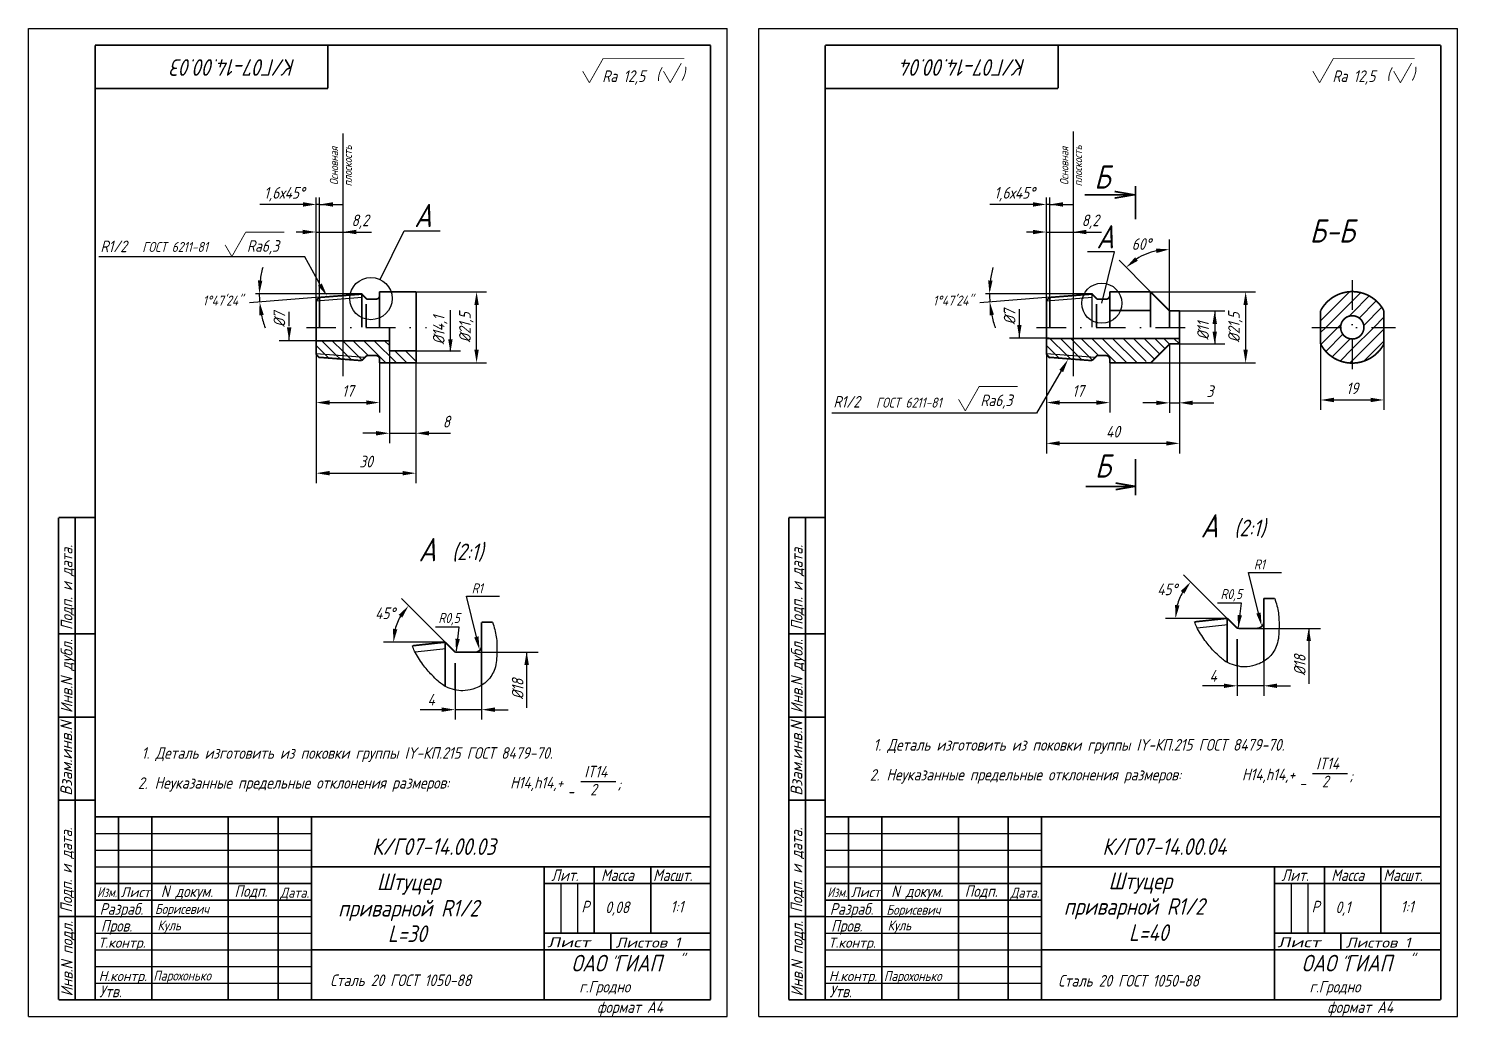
# Model space of a CAD drawing. Extents: x 780 to 2097, y 994 to 1592.
# Drawn here: x 1442.7 to 1872.2, y 994.3 to 1291.3 of the extents above; entities that cross this region are included whole.
import ezdxf
from ezdxf.enums import TextEntityAlignment as Align

# ---------------------------------------------------------------- set-up
doc = ezdxf.new("R2010")
doc.units = 0
doc.header["$LTSCALE"] = 0.7
doc.header["$MEASUREMENT"] = 0
doc.linetypes.add('DASHDOT', pattern=[25.4, 12.7, -6.35, 0, -6.35])
doc.layers.get('0').update_dxf_attribs({"linetype": 'CONTINUOUS'})
doc.layers.get('DEFPOINTS').update_dxf_attribs({"linetype": 'CONTINUOUS'})
doc.styles.add('ROMANC', font='romanc', dxfattribs={"width": 0.8, "oblique": 15, "height": 3.5})
doc.dimstyles.get("Standard").update_dxf_attribs({"dimtxt": 0.18, "dimasz": 0.18, "dimexe": 0.18, "dimexo": 0.0625, "dimgap": 0.09, "dimtad": 0, "dimtih": 1, "dimtoh": 1, "dimdec": 4, "dimzin": 0, "dimdsep": 46, "dimtxsty": 'Standard', "dimcen": 0.09, "dimadec": 0, "dimazin": 0, "dimtfac": 1, "dimtdec": 4, "dimtofl": 0, "dimtmove": 0, "dimatfit": 3, "dimfxl": 0, "dimtolj": 1, "dimtzin": 0, "dimarcsym": 0})

# ---------------------------------------------------------------- blocks, each defined once
blk = doc.blocks.new('*D16')
at = {"color": 0, "linetype": 'ByBlock', "transparency": 16777216}
for p, q in [((1660.99, 389.54), (1660.99, 369.74)), ((1679.99, 389.54), (1679.99, 369.74)), ((1664.99, 372.74), (1675.99, 372.74))]:
    blk.add_line(p, q, dxfattribs=at)
for points in [[(1664.99, 373.41), (1664.99, 372.07), (1660.99, 372.74)], [(1675.99, 373.41), (1675.99, 372.07), (1679.99, 372.74)]]:
    blk.add_solid(points, dxfattribs=at)
at = {"layer": 'DEFPOINTS', "color": 0, "linetype": 'ByBlock', "transparency": 16777216}
for p in [(1660.99, 389.54), (1679.99, 389.54), (1679.99, 372.74)]:
    blk.add_point(p, dxfattribs=at)
at = {"color": 0, "linetype": 'ByBlock', "transparency": 16777216, "style": 'ROMANC', "oblique": 15, "width": 0.8}
blk.add_text('19', height=3.5, dxfattribs=at).set_placement((1670.49, 376.24), align=Align.MIDDLE_CENTER)
blk = doc.blocks.new('*D18')
at = {"color": 0, "linetype": 'ByBlock', "transparency": 16777216}
for p, q in [((1578.57, 391.31), (1578.57, 356.7)), ((1618.57, 389.57), (1618.57, 356.7)), ((1614.57, 359.7), (1582.57, 359.7))]:
    blk.add_line(p, q, dxfattribs=at)
for points in [[(1582.57, 360.37), (1582.57, 359.03), (1578.57, 359.7)], [(1614.57, 360.37), (1614.57, 359.03), (1618.57, 359.7)]]:
    blk.add_solid(points, dxfattribs=at)
at = {"layer": 'DEFPOINTS', "color": 0, "linetype": 'ByBlock', "transparency": 16777216}
for p in [(1578.57, 391.31), (1618.57, 389.57), (1578.57, 359.7)]:
    blk.add_point(p, dxfattribs=at)
at = {"color": 0, "linetype": 'ByBlock', "transparency": 16777216, "style": 'ROMANC', "oblique": 15, "width": 0.8}
blk.add_text('40', height=3.5, dxfattribs=at).set_placement((1598.57, 363.2), align=Align.MIDDLE_CENTER)
blk = doc.blocks.new('*D19')
at = {"color": 0, "linetype": 'ByBlock', "transparency": 16777216}
for p, q in [((1615.57, 389.57), (1615.57, 368.88)), ((1618.52, 389.57), (1618.52, 368.88)), ((1611.57, 371.88), (1607.57, 371.88)), ((1615.57, 371.88), (1618.52, 371.88)), ((1622.52, 371.88), (1626.52, 371.88)), ((1626.52, 371.88), (1628.89, 371.88))]:
    blk.add_line(p, q, dxfattribs=at)
for points in [[(1611.57, 372.54), (1611.57, 371.21), (1615.57, 371.88)], [(1622.52, 372.54), (1622.52, 371.21), (1618.52, 371.88)]]:
    blk.add_solid(points, dxfattribs=at)
at = {"layer": 'DEFPOINTS', "color": 0, "linetype": 'ByBlock', "transparency": 16777216}
for p in [(1615.57, 389.57), (1618.52, 389.57), (1618.52, 371.88)]:
    blk.add_point(p, dxfattribs=at)
at = {"color": 0, "linetype": 'ByBlock', "transparency": 16777216, "style": 'ROMANC', "oblique": 15, "width": 0.8}
blk.add_text('3', height=3.5, dxfattribs=at).set_placement((1627.71, 375.38), align=Align.MIDDLE_CENTER)
blk = doc.blocks.new('*D20')
at = {"color": 0, "linetype": 'ByBlock', "transparency": 16777216}
for p, q in [((1359.08, 390.57), (1359.08, 347.73)), ((1389.02, 383.87), (1389.02, 347.73)), ((1363.08, 350.73), (1385.02, 350.73))]:
    blk.add_line(p, q, dxfattribs=at)
for points in [[(1363.08, 351.4), (1363.08, 350.07), (1359.08, 350.73)], [(1385.02, 351.4), (1385.02, 350.07), (1389.02, 350.73)]]:
    blk.add_solid(points, dxfattribs=at)
at = {"layer": 'DEFPOINTS', "color": 0, "linetype": 'ByBlock', "transparency": 16777216}
for p in [(1359.08, 390.57), (1389.02, 383.87), (1389.02, 350.73)]:
    blk.add_point(p, dxfattribs=at)
at = {"color": 0, "linetype": 'ByBlock', "transparency": 16777216, "style": 'ROMANC', "oblique": 15, "width": 0.8}
blk.add_text('30', height=3.5, dxfattribs=at).set_placement((1374.05, 354.23), align=Align.MIDDLE_CENTER)
blk = doc.blocks.new('*D21')
at = {"color": 0, "linetype": 'ByBlock', "transparency": 16777216}
for p, q in [((1381.08, 387.47), (1381.08, 359.74)), ((1389.02, 387.47), (1389.02, 359.74)), ((1377.08, 362.74), (1373.08, 362.74)), ((1381.08, 362.74), (1389.02, 362.74)), ((1393.02, 362.74), (1397.02, 362.74)), ((1397.02, 362.74), (1399.39, 362.74))]:
    blk.add_line(p, q, dxfattribs=at)
for points in [[(1377.08, 363.4), (1377.08, 362.07), (1381.08, 362.74)], [(1393.02, 363.4), (1393.02, 362.07), (1389.02, 362.74)]]:
    blk.add_solid(points, dxfattribs=at)
at = {"layer": 'DEFPOINTS', "color": 0, "linetype": 'ByBlock', "transparency": 16777216}
for p in [(1381.08, 387.47), (1389.02, 387.47), (1389.02, 362.74)]:
    blk.add_point(p, dxfattribs=at)
at = {"color": 0, "linetype": 'ByBlock', "transparency": 16777216, "style": 'ROMANC', "oblique": 15, "width": 0.8}
blk.add_text('8', height=3.5, dxfattribs=at).set_placement((1398.21, 366.24), align=Align.MIDDLE_CENTER)
blk = doc.blocks.new('*D22')
at = {"color": 0, "linetype": 'ByBlock', "transparency": 16777216}
for p, q in [((1389.08, 405.27), (1410.28, 405.27)), ((1407.28, 387.87), (1407.28, 401.27)), ((1389.08, 383.87), (1410.28, 383.87))]:
    blk.add_line(p, q, dxfattribs=at)
for points in [[(1406.61, 401.27), (1407.94, 401.27), (1407.28, 405.27)], [(1406.61, 387.87), (1407.94, 387.87), (1407.28, 383.87)]]:
    blk.add_solid(points, dxfattribs=at)
at = {"layer": 'DEFPOINTS', "color": 0, "linetype": 'ByBlock', "transparency": 16777216}
for p in [(1389.08, 405.27), (1407.28, 405.27), (1389.08, 383.87)]:
    blk.add_point(p, dxfattribs=at)
at = {"color": 0, "linetype": 'ByBlock', "transparency": 16777216, "style": 'ROMANC', "oblique": 15, "width": 0.8}
blk.add_text('%%C21,5', height=3.5, rotation=90, dxfattribs=at).set_placement((1403.78, 394.57), align=Align.MIDDLE_CENTER)
blk = doc.blocks.new('*X3')
at = {"color": 0}
for p, q in [((1556, 386.43), (1553.3, 389.13)), ((1559.41, 386.16), (1555, 390.57)), ((1561.4, 387.32), (1558.14, 390.57)), ((1561.4, 390.46), (1561.29, 390.57)), ((1566.22, 385.64), (1561.4, 390.46)), ((1562.82, 385.9), (1561.4, 387.32)), ((1568.93, 386.07), (1564.43, 390.57)), ((1574.27, 383.87), (1567.57, 390.57)), ((1577.41, 383.87), (1570.71, 390.57)), ((1575.3, 389.14), (1573.86, 390.57)), ((1580.56, 383.87), (1576.96, 387.47)), ((1583.3, 384.28), (1580.1, 387.47)), ((1583.3, 387.42), (1583.24, 387.47)), ((1557.09, 385.34), (1556, 386.43)), ((1560.5, 385.08), (1559.41, 386.16)), ((1563.9, 384.81), (1562.82, 385.9)), ((1567.14, 384.72), (1566.22, 385.64))]:
    blk.add_line(p, q, dxfattribs=at)
blk = doc.blocks.new('*X8')
at = {"color": 0}
for p, q in [((1660.99, 396.57), (1669.71, 405.29)), ((1670.49, 402.48), (1673.03, 405.02)), ((1670.49, 398.89), (1675.62, 404.02)), ((1662.04, 401.21), (1663.86, 403.03)), ((1662.59, 394.57), (1670.49, 402.48)), ((1672.58, 397.38), (1677.72, 402.53)), ((1673.95, 395.16), (1679.39, 400.6)), ((1666.18, 394.57), (1667.12, 395.52)), ((1669.55, 397.94), (1670.49, 398.89)), ((1676.95, 394.57), (1679.99, 397.61)), ((1660.99, 392.98), (1662.59, 394.57)), ((1661.05, 389.44), (1666.18, 394.57)), ((1662.54, 387.34), (1667.68, 392.49)), ((1664.46, 385.67), (1669.91, 391.12)), ((1670.49, 388.11), (1676.95, 394.57)), ((1670.49, 384.52), (1679.99, 394.02)), ((1666.84, 384.46), (1670.49, 388.11)), ((1673.96, 384.4), (1679.99, 390.43)), ((1669.82, 383.84), (1670.49, 384.52))]:
    blk.add_line(p, q, dxfattribs=at)

msp = doc.modelspace()

# ---------------------------------------------------------------- linework, layer by layer
for p, q in [((1442.66003, 994.31942), (1442.66003, 1291.31942)), ((1442.66003, 1291.31942), (1652.66003, 1291.31942)), ((1652.66003, 994.31942), (1652.66003, 1291.31942)), ((1662.15203, 994.31942), (1662.15203, 1291.31942)), ((1662.15203, 1291.31942), (1872.15203, 1291.31942)), ((1872.15203, 994.31942), (1872.15203, 1291.31942)), ((1548.38276, 1215.86279), (1555.577, 1230.542)), ((1555.577, 1230.542), (1566.408, 1230.542)), ((1769.047, 1224.191), (1760.937, 1224.191)), ((1765.263, 1208.735), (1769.047, 1224.191)), ((1525.66117, 1222.659), (1463.782, 1222.659)), ((1530.10366, 1214.69886), (1525.66117, 1222.659)), ((1542.953, 1211.568), (1510.846, 1211.568)), ((1762.445, 1211.568), (1730.338, 1211.568)), ((1542.89751, 1210.49009), (1529.121, 1209.40515)), ((1543.819, 1210.487), (1543.819, 1210.44391)), ((1762.38951, 1210.49009), (1748.613, 1209.40515)), ((1763.311, 1210.487), (1763.311, 1210.44391)), ((1543.74978, 1192.41778), (1529.121, 1193.55285)), ((1763.24178, 1192.41778), (1748.613, 1193.55285)), ((1753.07978, 1188.37176), (1745.60479, 1175.657)), ((1745.60479, 1175.657), (1684.12537, 1175.657)), ((1809.362, 1127.819), (1819.307, 1127.819)), ((1812.35383, 1115.59826), (1809.362, 1127.819)), ((1577.26483, 1108.41826), (1574.273, 1120.639)), ((1574.273, 1120.639), (1584.218, 1120.639)), ((1807.216, 1118.566), (1800.015, 1118.566)), ((1806.359, 1111.37), (1807.216, 1118.566)), ((1572.127, 1111.386), (1564.926, 1111.386)), ((1571.27, 1104.19), (1572.127, 1111.386)), ((1803.17611, 1112.02404), (1793.9452, 1111.02085)), ((1568.08711, 1104.84404), (1558.8562, 1103.84085)), ((1828.63824, 1067.39441), (1839.12951, 1067.39441)), ((1608.65824, 1064.93741), (1619.14951, 1064.93741)), ((1602.66003, 1034.31942), (1602.66003, 1019.31942)), ((1607.66003, 1034.31942), (1607.66003, 1019.31942)), ((1822.15203, 1034.31942), (1822.15203, 1019.31942)), ((1827.15203, 1034.31942), (1827.15203, 1019.31942)), ((1442.66003, 994.31942), (1652.66003, 994.31942)), ((1662.15203, 994.31942), (1872.15203, 994.31942))]:
    msp.add_line(p, q)
at = {"color": 0, "linetype": 'ByBlock'}
for p, q in [((1537.221, 1186.805), (1537.221, 1259.818)), ((1756.713, 1186.805), (1756.713, 1260.377)), ((1521.121, 1238.443), (1512.125, 1238.443)), ((1525.121, 1238.443), (1521.121, 1238.443)), ((1529.121, 1201.487), (1529.121, 1240.562)), ((1530.121, 1238.443), (1529.121, 1238.443)), ((1530.121, 1210.487), (1530.121, 1240.562)), ((1530.121, 1238.443), (1537.221, 1238.443)), ((1740.613, 1238.443), (1731.617, 1238.443)), ((1744.613, 1238.443), (1740.613, 1238.443)), ((1748.613, 1201.487), (1748.613, 1240.562)), ((1749.613, 1238.443), (1748.613, 1238.443)), ((1749.613, 1210.487), (1749.613, 1240.562)), ((1749.613, 1238.443), (1756.713, 1238.443)), ((1525.979, 1230.155), (1523.103, 1230.155)), ((1529.121, 1230.155), (1537.722, 1230.155)), ((1537.221, 1230.155), (1545.722, 1230.155)), ((1745.471, 1230.155), (1742.595, 1230.155)), ((1748.613, 1230.155), (1757.214, 1230.155)), ((1756.713, 1230.155), (1765.214, 1230.155)), ((1785.613, 1206.487), (1785.613, 1227.94026)), ((1529.121, 1210.509), (1529.121, 1222.696)), ((1748.613, 1210.509), (1748.613, 1222.696)), ((1779.913, 1212.187), (1770.44325, 1221.65675)), ((1779.913, 1212.187), (1811.49, 1212.187)), ((1530.255, 1210.568), (1509.11098, 1208.90285)), ((1749.747, 1210.568), (1728.60298, 1208.90285)), ((1740.481, 1198.219), (1740.481, 1206.912)), ((1808.49, 1208.187), (1808.49, 1194.787)), ((1520.989, 1201.851), (1520.989, 1206.18)), ((1569.46, 1194.387), (1569.46, 1206.677)), ((1788.613, 1206.487), (1802.206, 1206.487)), ((1799.206, 1206.487), (1799.206, 1196.487)), ((1520.989, 1197.487), (1520.989, 1201.487)), ((1740.481, 1198.219), (1740.481, 1201.487)), ((1529.91664, 1197.487), (1517.989, 1197.487)), ((1559.06921, 1194.387), (1572.46, 1194.387)), ((1749.40864, 1198.219), (1737.481, 1198.219)), ((1788.56612, 1196.487), (1802.206, 1196.487)), ((1529.121, 1193.55285), (1529.121, 1175.869)), ((1548.136, 1190.787), (1548.136, 1175.869)), ((1748.613, 1193.55285), (1748.613, 1175.869)), ((1767.628, 1190.787), (1767.628, 1175.869)), ((1779.913, 1190.787), (1811.49, 1190.787)), ((1533.121, 1178.869), (1544.136, 1178.869)), ((1752.613, 1178.869), (1763.628, 1178.869)), ((1802.964, 1113.999), (1789.85578, 1127.10722)), ((1567.875, 1106.819), (1554.76678, 1119.92722)), ((1802.83737, 1113.999), (1784.42618, 1113.999)), ((1809.964, 1110.999), (1830.95048, 1110.999)), ((1827.461, 1110.999), (1827.461, 1102.29147)), ((1827.461, 1110.999), (1827.461, 1094.29147)), ((1567.74837, 1106.819), (1549.33718, 1106.819)), ((1574.875, 1103.819), (1595.86148, 1103.819)), ((1592.372, 1103.819), (1592.372, 1087.11147)), ((1592.372, 1103.819), (1592.372, 1095.11147)), ((1805.964, 1101.74537), (1805.964, 1090.726)), ((1813.938, 1102.29147), (1813.938, 1090.726)), ((1570.875, 1094.56537), (1570.875, 1083.546)), ((1578.849, 1095.11147), (1578.849, 1083.546)), ((1797.964, 1093.726), (1795.50545, 1093.726)), ((1801.964, 1093.726), (1797.964, 1093.726)), ((1813.938, 1093.726), (1805.964, 1093.726)), ((1817.938, 1093.726), (1821.938, 1093.726)), ((1562.875, 1086.546), (1560.41645, 1086.546)), ((1566.875, 1086.546), (1562.875, 1086.546)), ((1578.849, 1086.546), (1570.875, 1086.546)), ((1582.849, 1086.546), (1586.849, 1086.546))]:
    msp.add_line(p, q, dxfattribs=at)
at = {"linetype": 'DASHDOT'}
for p, q in [((1840.54, 1215.658), (1840.54, 1185.875)), ((1526.164, 1201.487), (1562.235, 1201.487)), ((1745.656, 1201.487), (1791.179, 1201.487)), ((1828.432, 1201.487), (1853.578, 1201.487))]:
    msp.add_line(p, q, dxfattribs=at)
at = {"color": 0}
for p, q in [((1751.31738, 1193.34302), (1748.613, 1196.0474)), ((1754.72486, 1193.07863), (1749.65649, 1198.147)), ((1756.713, 1194.23358), (1752.79958, 1198.147)), ((1761.53983, 1192.54984), (1755.94267, 1198.147)), ((1756.713, 1197.37667), (1756.60267, 1197.487)), ((1758.13234, 1192.81423), (1756.713, 1194.23358)), ((1764.24576, 1192.987), (1759.08576, 1198.147)), ((1769.58885, 1190.787), (1762.22885, 1198.147)), ((1772.73194, 1190.787), (1765.37194, 1198.147)), ((1775.87503, 1190.787), (1768.51503, 1198.147)), ((1770.613, 1196.04903), (1769.17503, 1197.487)), ((1778.613, 1191.19212), (1771.65812, 1198.147)), ((1781.05106, 1191.92506), (1774.82912, 1198.147)), ((1782.63706, 1193.51106), (1778.00112, 1198.147)), ((1784.22306, 1195.09706), (1781.17312, 1198.147)), ((1785.56456, 1196.43856), (1783.85612, 1198.147)), ((1788.56612, 1196.487), (1786.90612, 1198.147)), ((1752.40476, 1192.25564), (1751.31738, 1193.34302)), ((1755.81224, 1191.99125), (1754.72486, 1193.07863)), ((1759.21972, 1191.72686), (1758.13234, 1192.81423)), ((1762.45683, 1191.63283), (1761.53983, 1192.54984))]:
    msp.add_line(p, q, dxfattribs=at)
at = {"linetype": 'Continuous'}
for p, q in [((1462.66003, 1049.31942), (1527.66003, 1049.31942)), ((1682.15203, 1049.31942), (1747.15203, 1049.31942)), ((1462.66003, 1044.31942), (1527.66003, 1044.31942)), ((1682.15203, 1044.31942), (1747.15203, 1044.31942)), ((1462.66003, 1039.31942), (1527.66003, 1039.31942)), ((1682.15203, 1039.31942), (1747.15203, 1039.31942)), ((1462.66003, 1024.31942), (1527.66003, 1024.31942)), ((1682.15203, 1024.31942), (1747.15203, 1024.31942)), ((1462.66003, 1019.31942), (1527.66003, 1019.31942)), ((1682.15203, 1019.31942), (1747.15203, 1019.31942)), ((1462.66003, 1014.31942), (1527.66003, 1014.31942)), ((1682.15203, 1014.31942), (1747.15203, 1014.31942)), ((1462.66003, 1009.31942), (1527.66003, 1009.31942)), ((1682.15203, 1009.31942), (1747.15203, 1009.31942)), ((1462.66003, 1004.31942), (1527.66003, 1004.31942)), ((1682.15203, 1004.31942), (1747.15203, 1004.31942))]:
    msp.add_line(p, q, dxfattribs=at)
for points, const_width in [([(1462.66003, 999.31942), (1462.66003, 1286.31942)], 0.5), ([(1462.66003, 1286.31942), (1647.66003, 1286.31942)], 0.5), ([(1532.64098, 1273.31942), (1532.64098, 1286.31942)], 0.5), ([(1647.66003, 999.31942), (1647.66003, 1286.31942)], 0.5), ([(1682.15203, 999.31942), (1682.15203, 1286.31942)], 0.5), ([(1682.15203, 1286.31942), (1867.15203, 1286.31942)], 0.5), ([(1752.13298, 1273.31942), (1752.13298, 1286.31942)], 0.5), ([(1867.15203, 999.31942), (1867.15203, 1286.31942)], 0.5), ([(1611.23273, 1275.03143), (1615.39828, 1282.371)], 0.25), ([(1615.39828, 1282.371), (1639.759, 1282.371)], 0.3), ([(1635.52973, 1275.03143), (1638.86895, 1280.91503)], 0.25), ([(1830.72473, 1275.03143), (1834.89028, 1282.371)], 0.25), ([(1834.89028, 1282.371), (1859.251, 1282.371)], 0.3), ([(1855.02173, 1275.03143), (1858.36095, 1280.91503)], 0.25), ([(1609.1991, 1278.53143), (1611.23273, 1275.03143)], 0.25), ([(1633.4961, 1278.53143), (1635.52973, 1275.03143)], 0.25), ([(1828.6911, 1278.53143), (1830.72473, 1275.03143)], 0.25), ([(1852.9881, 1278.53143), (1855.02173, 1275.03143)], 0.25), ([(1462.64098, 1273.31942), (1532.64098, 1273.31942)], 0.5), ([(1682.13298, 1273.31942), (1752.13298, 1273.31942)], 0.5), ([(1503.76832, 1222.7802), (1507.93387, 1230.11977)], 0.25), ([(1507.93387, 1230.11977), (1519.50832, 1230.11977)], 0.3), ([(1501.73469, 1226.2802), (1503.76832, 1222.7802)], 0.25), ([(1542.819, 1211.487), (1530.121, 1210.487)], 0.5), ([(1542.819, 1211.487), (1542.819, 1201.487)], 0.5), ([(1544.17255, 1210.13345), (1542.819, 1211.487)], 0.5), ([(1559.121, 1212.187), (1559.121, 1190.787)], 0.5), ([(1762.311, 1211.487), (1749.613, 1210.487)], 0.5), ([(1763.66455, 1210.13345), (1762.311, 1211.487)], 0.5), ([(1762.311, 1211.487), (1762.311, 1201.487)], 0.5), ([(1785.613, 1206.487), (1779.913, 1212.187)], 0.5), ([(1779.913, 1212.187), (1779.913, 1201.487)], 0.5), ([(1530.099, 1210.536), (1529.121, 1209.558)], 0.5), ([(1529.121, 1209.558), (1529.121, 1193.297)], 0.5), ([(1544.15, 1208.556), (1544.15, 1201.487)], 0.5), ([(1544.52611, 1209.987), (1547.136, 1209.987)], 0.5), ([(1548.15, 1208.556), (1548.15, 1201.487)], 0.5), ([(1749.591, 1210.536), (1748.613, 1209.558)], 0.5), ([(1748.613, 1209.558), (1748.613, 1193.297)], 0.5), ([(1763.642, 1208.556), (1763.642, 1201.487)], 0.5), ([(1764.01811, 1209.987), (1766.628, 1209.987)], 0.5), ([(1767.642, 1208.556), (1767.642, 1201.487)], 0.5), ([(1779.913, 1206.51815), (1767.798, 1206.51815)], 0.5), ([(1785.613, 1206.487), (1785.613, 1201.487)], 0.5), ([(1788.613, 1206.487), (1788.613, 1196.487)], 0.5), ([(1831.04, 1206.51815), (1831.04, 1196.45585)], 0.5), ([(1850.04, 1206.51815), (1850.04, 1196.45585)], 0.5), ([(1551.121, 1201.487), (1551.121, 1194.387)], 0.5), ([(1748.613, 1198.147), (1788.613, 1198.147)], 0.5), ([(1529.121, 1197.487), (1551.121, 1197.487)], 0.5), ([(1529.916, 1197.487), (1534.878, 1197.487)], 0.5), ([(1785.613, 1196.487), (1779.913, 1190.787)], 0.5), ([(1530.121, 1192.297), (1529.121, 1193.297)], 0.5), ([(1542.819, 1191.487), (1529.931, 1192.487)], 0.5), ([(1544.17255, 1192.84055), (1542.819, 1191.487)], 0.5), ([(1544.52611, 1192.987), (1547.136, 1192.987)], 0.5), ([(1749.613, 1192.297), (1748.613, 1193.297)], 0.5), ([(1762.311, 1191.487), (1749.43358, 1192.48618)], 0.5), ([(1763.66455, 1192.84055), (1762.311, 1191.487)], 0.5), ([(1764.01811, 1192.987), (1766.628, 1192.987)], 0.5), ([(1724.22532, 1176.3692), (1728.39087, 1183.70877)], 0.25), ([(1728.39087, 1183.70877), (1739.96532, 1183.70877)], 0.3), ([(1722.19169, 1179.8692), (1724.22532, 1176.3692)], 0.25), ([(1451.66003, 1144.31942), (1462.66003, 1144.31942)], 0.5), ([(1451.66003, 999.31942), (1451.66003, 1144.31942)], 0.5), ([(1456.66003, 999.31942), (1456.66003, 1144.31942)], 0.5), ([(1671.15203, 999.31942), (1671.15203, 1144.31942)], 0.5), ([(1671.15203, 1144.31942), (1682.15203, 1144.31942)], 0.5), ([(1676.15203, 999.31942), (1676.15203, 1144.31942)], 0.5), ([(1817.21823, 1119.999), (1813.938, 1119.999)], 0.5), ([(1582.12923, 1112.819), (1578.849, 1112.819)], 0.5), ([(1802.96003, 1114.01233), (1793.16812, 1112.94817)], 0.5), ([(1805.67111, 1111.29189), (1802.964, 1113.999)], 0.5), ([(1802.964, 1113.999), (1802.964, 1100.7533)], 0.5), ([(1451.66003, 1109.31942), (1462.66003, 1109.31942)], 0.5), ([(1671.15203, 1109.31942), (1682.15203, 1109.31942)], 0.5), ([(1811.938, 1110.999), (1806.37821, 1110.999)], 0.5), ([(1567.87103, 1106.83233), (1558.07912, 1105.76817)], 0.5), ([(1567.875, 1106.819), (1567.875, 1093.5733)], 0.5), ([(1570.58211, 1104.11189), (1567.875, 1106.819)], 0.5), ([(1576.849, 1103.819), (1571.28921, 1103.819)], 0.5), ([(1805.964, 1107.74811), (1805.964, 1099.67853)], 0.5), ([(1570.875, 1100.56811), (1570.875, 1092.49853)], 0.5), ([(1451.66003, 1084.31942), (1462.66003, 1084.31942)], 0.5), ([(1671.15203, 1084.31942), (1682.15203, 1084.31942)], 0.5), ([(1451.66003, 1059.31942), (1462.66003, 1059.31942)], 0.5), ([(1671.15203, 1059.31942), (1682.15203, 1059.31942)], 0.5), ([(1462.66003, 1054.31942), (1462.66003, 999.31942)], 0.5), ([(1469.66003, 1054.31942), (1469.66003, 1029.31942)], 0.5), ([(1479.66003, 1054.31942), (1479.66003, 999.31942)], 0.5), ([(1502.66003, 1054.31942), (1502.66003, 999.31942)], 0.5), ([(1517.66003, 1054.31942), (1517.66003, 999.31942)], 0.5), ([(1527.66003, 1054.31942), (1527.66003, 999.31942)], 0.5), ([(1682.15203, 1054.31942), (1682.15203, 999.31942)], 0.5), ([(1689.15203, 1054.31942), (1689.15203, 1029.31942)], 0.5), ([(1699.15203, 1054.31942), (1699.15203, 999.31942)], 0.5), ([(1722.15203, 1054.31942), (1722.15203, 999.31942)], 0.5), ([(1737.15203, 1054.31942), (1737.15203, 999.31942)], 0.5), ([(1747.15203, 1054.31942), (1747.15203, 999.31942)], 0.5), ([(1597.66003, 1039.31942), (1597.66003, 999.31942)], 0.5), ([(1612.66003, 1039.31942), (1612.66003, 1019.31942)], 0.5), ([(1629.66003, 1039.31942), (1629.66003, 1019.31942)], 0.5), ([(1817.15203, 1039.31942), (1817.15203, 999.31942)], 0.5), ([(1832.15203, 1039.31942), (1832.15203, 1019.31942)], 0.5), ([(1849.15203, 1039.31942), (1849.15203, 1019.31942)], 0.5), ([(1451.66003, 1024.31942), (1462.66003, 1024.31942)], 0.5), ([(1671.15203, 1024.31942), (1682.15203, 1024.31942)], 0.5), ([(1617.66003, 1019.31942), (1617.66003, 1014.31942)], 0.5), ([(1837.15203, 1019.31942), (1837.15203, 1014.31942)], 0.5), ([(1527.66003, 1014.31942), (1647.66003, 1014.31942)], 0.5), ([(1747.15203, 1014.31942), (1867.15203, 1014.31942)], 0.5), ([(1451.66003, 999.31942), (1647.66003, 999.31942)], 0.5), ([(1462.66003, 999.31942), (1647.66003, 999.31942)], 0.5), ([(1671.15203, 999.31942), (1867.15203, 999.31942)], 0.5), ([(1682.15203, 999.31942), (1867.15203, 999.31942)], 0.5)]:
    msp.add_lwpolyline(points, dxfattribs=dict(const_width=const_width))
at = {"linetype": 'Continuous', "const_width": 0.5}
for points in [[(1775.203, 1241.349), (1760.103, 1241.349)], [(1774.903, 1241.349), (1769.103, 1242.349)], [(1774.903, 1241.349), (1769.103, 1240.349)], [(1775.403, 1243.952), (1775.403, 1233.952)], [(1548.136, 1212.187), (1559.121, 1212.187)], [(1767.628, 1212.187), (1779.913, 1212.187)], [(1530.121, 1210.536), (1530.121, 1201.487)], [(1749.613, 1210.536), (1749.613, 1201.487)], [(1785.613, 1206.487), (1788.613, 1206.487)], [(1551.121, 1194.387), (1559.121, 1194.387)], [(1785.613, 1196.487), (1788.613, 1196.487)], [(1548.136, 1190.787), (1559.121, 1190.787)], [(1767.628, 1190.787), (1779.913, 1190.787)], [(1775.403, 1161.905), (1775.403, 1151.005)], [(1775.503, 1153.691), (1760.403, 1153.691)], [(1775.203, 1153.691), (1769.403, 1154.691)], [(1775.203, 1153.691), (1769.403, 1152.691)], [(1813.938, 1119.999), (1813.938, 1101.07851)], [(1578.849, 1112.819), (1578.849, 1093.89851)], [(1462.66003, 1054.31942), (1647.66003, 1054.31942)], [(1682.15203, 1054.31942), (1867.15203, 1054.31942)], [(1527.66003, 1039.31942), (1647.66003, 1039.31942)], [(1747.15203, 1039.31942), (1867.15203, 1039.31942)], [(1462.66003, 1034.31942), (1527.66003, 1034.31942)], [(1597.66003, 1034.31942), (1647.66003, 1034.31942)], [(1682.15203, 1034.31942), (1747.15203, 1034.31942)], [(1817.15203, 1034.31942), (1867.15203, 1034.31942)], [(1462.66003, 1029.31942), (1527.66003, 1029.31942)], [(1682.15203, 1029.31942), (1747.15203, 1029.31942)], [(1597.66003, 1019.31942), (1647.66003, 1019.31942)], [(1817.15203, 1019.31942), (1867.15203, 1019.31942)]]:
    msp.add_lwpolyline(points, dxfattribs=at)
at = {"const_width": 0.5}
for points in [[(1547.136, 1209.987, 0.414213562), (1548.136, 1210.987, 0.414213562)], [(1766.628, 1209.987, 0.414213562), (1767.628, 1210.987, 0.414213562)], [(1850.04, 1206.51815, 0.6019839), (1831.04, 1206.51815, 0.490444319)], [(1544.17255, 1210.13345, 0.198912367), (1544.52611, 1209.987, 0.198912367)], [(1763.66455, 1210.13345, 0.198912367), (1764.01811, 1209.987, 0.198912367)], [(1837.04, 1201.487, -1), (1844.04, 1201.487, -1)], [(1837.04, 1201.487, 1), (1844.04, 1201.487, 1)], [(1831.04, 1196.45585, 0.6019839), (1850.04, 1196.45585, 0.490444319)], [(1544.52611, 1192.987, 0.198912367), (1544.17255, 1192.84055, 0.198912367)], [(1548.136, 1191.987, 0.414213562), (1547.136, 1192.987, 0.414213562)], [(1764.01811, 1192.987, 0.198912367), (1763.66455, 1192.84055, 0.198912367)], [(1767.628, 1191.987, 0.414213562), (1766.628, 1192.987, 0.414213562)], [(1813.938, 1112.999, -0.414213562), (1811.938, 1110.999, -0.414213562)], [(1806.37821, 1110.999, -0.198912367), (1805.67111, 1111.29189, -0.198912367)], [(1571.28921, 1103.819, -0.198912367), (1570.58211, 1104.11189, -0.198912367)], [(1578.849, 1105.819, -0.414213562), (1576.849, 1103.819, -0.414213562)]]:
    msp.add_lwpolyline(points, format="xyb", dxfattribs=at)
at = {"color": 0, "linetype": 'ByBlock', "const_width": 0.5}
for points in [[(1548.136, 1201.487), (1548.136, 1212.187)], [(1767.628, 1201.487), (1767.628, 1212.187)], [(1548.136, 1190.787), (1548.136, 1191.987)], [(1767.628, 1190.787), (1767.628, 1191.987)]]:
    msp.add_lwpolyline(points, dxfattribs=at)
for points in [[(1817.21823, 1119.999, -0.021316225), (1817.89179, 1117.78472, -0.055296603), (1818.51599, 1113.42441, -0.027903813), (1818.39857, 1108.54972, -0.061641556), (1817.87358, 1105.99924, -0.115406871), (1815.668, 1102.44926, -0.111916945), (1812.07057, 1100.183, -0.055594355), (1808.93727, 1099.45536, -0.082591673), (1806.41017, 1099.57599, -0.038661301), (1803.87981, 1100.33051, -0.063002127), (1802.17396, 1101.2468, -0.02968145), (1800.90576, 1102.26836, -0.015810354), (1798.93934, 1104.17156, -0.036461826), (1796.27412, 1107.35371, -0.031652233), (1793.7747, 1111.33107, -0.069564948), (1793.16812, 1112.94817, -0.01131576)], [(1582.12923, 1112.819, -0.021316225), (1582.80279, 1110.60472, -0.055296603), (1583.42699, 1106.24441, -0.027903813), (1583.30957, 1101.36972, -0.061641556), (1582.78458, 1098.81924, -0.115406871), (1580.579, 1095.26926, -0.111916945), (1576.98157, 1093.003, -0.055594355), (1573.84827, 1092.27536, -0.082591673), (1571.32117, 1092.39599, -0.038661301), (1568.79081, 1093.15051, -0.063002127), (1567.08496, 1094.0668, -0.02968145), (1565.81676, 1095.08836, -0.015810354), (1563.85034, 1096.99156, -0.036461826), (1561.18512, 1100.17371, -0.031652233), (1558.6857, 1104.15107, -0.069564948), (1558.07912, 1105.76817, -0.01131576)]]:
    msp.add_lwpolyline(points, format="xyb")
for centre, radius in [((1545.58, 1210.144), 6.36868), ((1765.263, 1208.735), 6.019)]:
    msp.add_circle(centre, radius)
at = {"color": 0, "linetype": 'ByBlock'}
for centre, radius, start, end in [((1785.613, 1206.487), 18.45326, 102.4440973, 122.5559027), ((1542.953, 1211.568), 30.9468, 165.1782459, 172.589123), ((1762.445, 1211.568), 30.9468, 165.1782459, 172.589123), ((1542.953, 1211.568), 30.9468, 180, 184.5028957), ((1762.445, 1211.568), 30.9468, 180, 184.5028957), ((1542.953, 1211.568), 30.9468, 191.9137727, 199.3246498), ((1762.445, 1211.568), 30.9468, 191.9137727, 199.3246498), ((1802.964, 1113.999), 15.53782, 149.7910523, 165.2089477), ((1567.875, 1106.819), 15.53782, 149.7910523, 165.2089477)]:
    msp.add_arc(centre, radius, start, end, dxfattribs=at)
for points in [[(1525.121, 1239.10967), (1525.121, 1237.77633), (1529.121, 1238.443)], [(1534.121, 1239.10967), (1534.121, 1237.77633), (1530.121, 1238.443)], [(1744.613, 1239.10967), (1744.613, 1237.77633), (1748.613, 1238.443)], [(1753.613, 1239.10967), (1753.613, 1237.77633), (1749.613, 1238.443)], [(1525.051, 1230.82167), (1525.051, 1229.48833), (1529.051, 1230.155)], [(1541.142, 1230.82167), (1541.142, 1229.48833), (1537.142, 1230.155)], [(1744.543, 1230.82167), (1744.543, 1229.48833), (1748.543, 1230.155)], [(1760.634, 1230.82167), (1760.634, 1229.48833), (1756.634, 1230.155)], [(1781.56431, 1225.16947), (1781.70882, 1223.844), (1785.613, 1224.94026)], [(1776.10042, 1221.52092), (1775.26535, 1222.56036), (1772.56457, 1219.53543)], [(1512.92998, 1215.51655), (1511.59943, 1215.60272), (1512.0062, 1211.568)], [(1732.42198, 1215.51655), (1731.09143, 1215.60272), (1731.4982, 1211.568)], [(1807.82333, 1208.187), (1809.15667, 1208.187), (1808.49, 1212.187)], [(1512.01297, 1205.08418), (1513.33265, 1205.27454), (1512.10172, 1209.13838)], [(1731.50497, 1205.08418), (1732.82465, 1205.27454), (1731.59372, 1209.13838)], [(1798.53933, 1202.539), (1799.87267, 1202.539), (1799.206, 1206.539)], [(1520.32233, 1201.515), (1521.65567, 1201.515), (1520.989, 1197.515)], [(1739.81433, 1202.247), (1741.14767, 1202.247), (1740.481, 1198.247)], [(1798.53933, 1200.242), (1799.87267, 1200.242), (1799.206, 1196.242)], [(1568.79333, 1197.925), (1570.12667, 1197.925), (1569.46, 1193.925)], [(1807.82333, 1194.787), (1809.15667, 1194.787), (1808.49, 1190.787)], [(1533.121, 1179.53567), (1533.121, 1178.20233), (1529.121, 1178.869)], [(1544.136, 1179.53567), (1544.136, 1178.20233), (1548.136, 1178.869)], [(1752.613, 1179.53567), (1752.613, 1178.20233), (1748.613, 1178.869)], [(1763.628, 1179.53567), (1763.628, 1178.20233), (1767.628, 1178.869)], [(1790.06443, 1121.41013), (1789.00811, 1122.22374), (1791.9771, 1124.9859)], [(1554.97543, 1114.23013), (1553.91911, 1115.04374), (1556.8881, 1117.8059)], [(1787.27993, 1118.05154), (1788.60217, 1117.87991), (1787.42618, 1113.999)], [(1807.38121, 1114.91197), (1806.0572, 1115.06932), (1806.24713, 1111.0186)], [(1552.19093, 1110.87154), (1553.51317, 1110.69991), (1552.33718, 1106.819)], [(1828.12767, 1107.20147), (1826.79433, 1107.20147), (1827.461, 1111.20147)], [(1572.29221, 1107.73197), (1570.9682, 1107.88932), (1571.15813, 1103.8386)], [(1593.03867, 1100.02147), (1591.70533, 1100.02147), (1592.372, 1104.02147)], [(1801.964, 1094.39267), (1801.964, 1093.05933), (1805.964, 1093.726)], [(1817.938, 1094.39267), (1817.938, 1093.05933), (1813.938, 1093.726)], [(1566.875, 1087.21267), (1566.875, 1085.87933), (1570.875, 1086.546)], [(1582.849, 1087.21267), (1582.849, 1085.87933), (1578.849, 1086.546)]]:
    msp.add_solid(points, dxfattribs=at)
for points in [[(1530.78773, 1214.70805), (1529.66308, 1213.99185), (1532.374, 1210.976)], [(1752.50507, 1188.70963), (1753.65449, 1188.03389), (1755.107, 1191.82)], [(1811.70628, 1115.43973), (1813.00137, 1115.75679), (1813.305, 1111.713)], [(1576.61728, 1108.25973), (1577.91237, 1108.57679), (1578.216, 1104.533)]]:
    msp.add_solid(points)
at = {"layer": 'DEFPOINTS', "color": 0, "linetype": 'ByBlock'}
for p in [(1529.121, 1238.443), (1748.613, 1238.443), (1781.217, 1224.409), (1542.819, 1211.487), (1542.819, 1211.487), (1559.121, 1212.187), (1569.46, 1212.187), (1762.311, 1211.487), (1762.311, 1211.487), (1778.613, 1212.187), (1779.913, 1212.187), (1781.654, 1212.187), (1788.952, 1212.187), (1529.121, 1209.558), (1529.121, 1209.558), (1530.099, 1210.536), (1530.121, 1210.536), (1530.121, 1210.487), (1748.613, 1209.558), (1748.613, 1209.558), (1749.591, 1210.536), (1749.613, 1210.536), (1749.613, 1210.487), (1785.613, 1206.487), (1785.613, 1206.487), (1788.613, 1206.487), (1520.989, 1201.487), (1529.916, 1201.487), (1740.481, 1201.487), (1749.408, 1201.487), (1785.613, 1201.487), (1529.121, 1196.69136), (1529.91664, 1197.487), (1529.91664, 1197.487), (1559.06921, 1194.387), (1748.613, 1196.69136), (1749.40864, 1197.487), (1788.56612, 1196.487), (1799.206, 1196.487), (1529.121, 1193.55285), (1529.121, 1192.498), (1548.136, 1190.787), (1748.613, 1193.55285), (1748.613, 1192.498), (1767.628, 1190.787), (1781.654, 1190.787), (1808.49, 1190.787), (1548.136, 1178.869), (1767.628, 1178.869), (1787.884, 1117.743), (1794.99673, 1113.999), (1802.964, 1113.999), (1802.964, 1113.999), (1552.795, 1110.563), (1805.67111, 1111.29189), (1805.94617, 1111.09715), (1806.37821, 1111.999), (1811.938, 1110.999), (1559.90773, 1106.819), (1567.875, 1106.819), (1567.875, 1106.819), (1570.58211, 1104.11189), (1570.85717, 1103.91715), (1571.28921, 1104.819), (1576.849, 1103.819), (1805.964, 1101.74537), (1813.938, 1102.29147), (1813.938, 1102.29147), (1823.677, 1102.29147), (1570.875, 1094.56537), (1578.849, 1095.11147), (1578.849, 1095.11147), (1588.588, 1095.11147), (1805.964, 1093.726), (1570.875, 1086.546)]:
    msp.add_point(p, dxfattribs=at)

# ---------------------------------------------------------------- block references
for name, p in [('*X8', (170.046, 806.914)), ('*X3', (-24.175, 806.914))]:
    msp.add_blockref(name, p)

# ---------------------------------------------------------------- texts
at = {"style": 'ROMANC', "oblique": 15, "width": 0.8}
for s, height, rotation, p in [('К/Г07-14.00.03', 5, 180, (1522.92299, 1282.12123)), ('К/Г07-14.00.04', 5, 180, (1742.41499, 1282.12123)), ('%%c7', 3.5, 90, (1739.299, 1202.295)), ('%%c7', 3.5, 90, (1519.807, 1201.563)), ('Подп. и дата.', 3.5, 90, (1455.83836, 1110.5064)), ('Подп. и дата.', 3.5, 90, (1675.33036, 1110.5064)), ('Подп. и дата.', 3.5, 90, (1455.74026, 1025.54622)), ('Подп. и дата.', 3.5, 90, (1675.23226, 1025.54622))]:
    msp.add_text(s, height=height, rotation=rotation, dxfattribs=at).set_placement(p)
at = {"color": 0, "linetype": 'ByBlock', "style": 'ROMANC', "oblique": 15, "width": 0.8}
for s, height, p in [('Ra 12,5', 3.5, (1621.54859, 1277.008)), ('Ra 12,5', 3.5, (1841.04059, 1277.008)), ('1,6х45%%D', 3.5, (1519.53197, 1241.943)), ('1,6х45%%D', 3.5, (1739.02397, 1241.943)), ('А', 7, (1561.202, 1235.129)), ('8,2', 3.5, (1542.31827, 1233.655)), ('8,2', 3.5, (1761.81027, 1233.655)), ('Б-Б', 7, (1834.528, 1230.48)), ('А', 7, (1766.276, 1228.716)), ('R1/2', 3.5, (1468.22476, 1225.842)), ('ГОСТ 6211-81', 3, (1486.703, 1225.664)), ('Ra6,3', 3.5, (1513.11359, 1225.963)), ('60%%D', 3.5, (1777.155, 1226.536)), ('1%%D47\'24"', 3, (1501.041, 1209.541)), ('1%%D47\'24"', 3, (1720.533, 1209.541)), ('17', 3.5, (1538.6285, 1182.369)), ('Ra6,3', 3.5, (1733.57059, 1179.552)), ('17', 3.5, (1758.1205, 1182.369)), ('R1/2', 3.5, (1688.55076, 1179.123)), ('ГОСТ 6211-81', 3, (1707.251, 1178.858)), ('А', 7, (1797.601, 1141.823)), ('(2:1)', 5, (1809.729, 1141.182)), ('А', 7, (1562.512, 1134.643)), ('(2:1)', 5, (1574.64, 1134.002)), ('R1', 3, (1812.61127, 1130.205)), ('R1', 3, (1577.52227, 1123.025)), ('45%%D', 3.5, (1784.905, 1122.716)), ('R0,5', 3, (1804.16527, 1121.295)), ('45%%D', 3.5, (1549.816, 1115.536)), ('R0,5', 3, (1569.07627, 1114.115)), ('4', 3.5, (1798.74327, 1096.722)), ('4', 3.5, (1563.65427, 1089.542))]:
    msp.add_text(s, height=height, dxfattribs=at).set_placement(p, align=Align.MIDDLE_CENTER)
at = {"style": 'ROMANC', "oblique": 15, "width": 0.8}
for s, height, p in [('(', 3.5, (1631.34459, 1275.85921)), (')', 3.5, (1638.83895, 1275.99308)), ('(', 3.5, (1850.83659, 1275.85921)), (')', 3.5, (1858.33095, 1275.99308)), ('1. Деталь изготовить из поковки группы IY-КП.215 ГОСТ 8479-70.', 3.5, (1476.62908, 1071.76802)), ('1. Деталь изготовить из поковки группы IY-КП.215 ГОСТ 8479-70.', 3.5, (1696.60908, 1074.22502)), ('IT14', 3.5, (1609.70737, 1066.16057)), ('IT14', 3.5, (1829.68737, 1068.61757)), ('2.', 3.5, (1475.537, 1062.712)), ('Неуказанные предельные отклонения размеров:', 3.5, (1480.55108, 1062.80802)), ('H14,h14,+', 3.5, (1587.43337, 1062.85744)), ('2.', 3.5, (1695.517, 1065.169)), ('Неуказанные предельные отклонения размеров:', 3.5, (1700.53108, 1065.26502)), ('H14,h14,+', 3.5, (1807.41337, 1065.31444)), ('2', 3.5, (1831.43591, 1063.20074)), (';', 3.5, (1839.65407, 1064.9481)), ('-', 3.5, (1604.60131, 1060.21799)), ('2', 3.5, (1611.45591, 1060.74374)), (';', 3.5, (1619.67407, 1062.4911)), ('-', 3.5, (1824.58131, 1062.67499)), ('К/Г07-14.00.03', 5, (1545.93169, 1042.88017)), ('К/Г07-14.00.04', 5, (1765.42369, 1042.88017)), ('Штуцер', 5, (1547.37171, 1032.28143)), ('Лит.', 3.5, (1599.75955, 1035.03788)), ('Масса', 3.5, (1614.73086, 1035.03788)), ('Масшт.', 3.5, (1630.38269, 1035.03788)), ('Штуцер', 5, (1767.29571, 1032.57443)), ('Лит.', 3.5, (1819.25155, 1035.03788)), ('Масса', 3.5, (1834.22286, 1035.03788)), ('Масшт.', 3.5, (1849.87469, 1035.03788)), ('N докум.', 3.5, (1482.44099, 1030.19712)), ('Подп.', 3.5, (1504.55182, 1030.25858)), ('N докум.', 3.5, (1701.93299, 1030.19712)), ('Подп.', 3.5, (1724.04382, 1030.25858)), ('Разраб.', 3.5, (1464.02958, 1024.88735)), ('Борисевич', 3, (1480.64847, 1025.14199)), (' приварной R1/2', 5, (1533.04771, 1024.35243)), ('Р', 3.5, (1608.82415, 1025.57881)), ('0,08', 3.5, (1616.00045, 1025.37881)), ('1:1', 3.5, (1635.61299, 1025.57881)), ('Разраб.', 3.5, (1683.52158, 1024.88735)), ('Борисевич', 3, (1700.49747, 1024.87999)), (' приварной R1/2', 5, (1751.18171, 1024.86643)), ('Р', 3.5, (1828.31615, 1025.57881)), ('0,1', 3.5, (1835.49245, 1025.37881)), ('1:1', 3.5, (1855.10499, 1025.57881)), ('Пров.', 3.5, (1464.40028, 1019.82454)), ('Куль', 3, (1481.40838, 1020.18109)), ('Пров.', 3.5, (1683.89228, 1019.82454)), ('Куль', 3, (1700.90038, 1020.18109)), ('L=30', 5, (1550.65115, 1016.68381)), ('L=40', 5, (1773.41415, 1017.02281)), ('ОАО ГИАП', 5, (1605.82494, 1007.83029)), ('"', 3.5, (1617.8505, 1008.47244)), ('"', 3.5, (1638.14989, 1009.34682)), ('ОАО ГИАП', 5, (1825.31694, 1007.83029)), ('"', 3.5, (1837.3425, 1008.47244)), ('"', 3.5, (1857.64189, 1009.34682)), ('Парохонько', 3, (1480.15776, 1005.0964)), ('Сталь 20 ГОСТ 1050-88', 3.5, (1533.32077, 1003.43757)), ('г.Гродно', 3.5, (1608.19422, 1001.51646)), ('Парохонько', 3, (1699.76876, 1004.9764)), ('Сталь 20 ГОСТ 1050-88', 3.5, (1752.12777, 1003.28657)), ('г.Гродно', 3.5, (1827.68622, 1001.51646)), ('Утв.', 3.5, (1463.90601, 1000.06723)), ('Утв.', 3.5, (1683.39801, 1000.06723)), ('формат А4', 3.5, (1613.52767, 995.37688)), ('формат А4', 3.5, (1833.01967, 995.37688))]:
    msp.add_text(s, height=height, dxfattribs=at).set_placement(p)
at = {"color": 0, "linetype": 'ByBlock', "style": 'ROMANC', "oblique": 15, "width": 0.8}
for s, height, p in [('Основная', 2.5, (1534.464, 1250.02309)), ('плоскость', 2.5, (1538.604, 1250.02309)), ('Основная', 2.5, (1753.956, 1250.02309)), ('плоскость', 2.5, (1758.096, 1250.02309)), ('%%C14,1', 3.5, (1565.96, 1200.62975)), ('%%C11', 3.5, (1795.706, 1200.43024)), ('%%C21,5', 3.5, (1804.99, 1201.487)), ('%%C18', 3.5, (1824.763, 1099.92238)), ('%%C18', 3.5, (1589.674, 1092.74238))]:
    msp.add_text(s, height=height, rotation=90, dxfattribs=at).set_placement(p, align=Align.MIDDLE_CENTER)
at = {"linetype": 'Continuous', "style": 'ROMANC', "oblique": 15, "width": 0.8}
for p in [(1763.003, 1243.215), (1763.203, 1156.339)]:
    msp.add_text('Б', height=7, dxfattribs=at).set_placement(p)
at = {"style": 'ROMANC', "oblique": 15}
for s, width, p, p2 in [('Инв.N дубл.', 0.696626, (1455.83836, 1085.55848), (1455.83836, 1107.73441)), ('Инв.N дубл.', 0.696626, (1675.33036, 1085.55848), (1675.33036, 1107.73441)), ('Взам.инв.N', 0.776513, (1455.74026, 1060.66394), (1455.74026, 1083.0534)), ('Взам.инв.N', 0.776513, (1675.23226, 1060.66394), (1675.23226, 1083.0534)), ('Инв.N подл.', 0.704992, (1455.91539, 1000.33516), (1455.91539, 1023.01241)), ('Инв.N подл.', 0.704992, (1675.40739, 1000.33516), (1675.40739, 1023.01241))]:
    msp.add_text(s, height=3.5, rotation=90, dxfattribs=dict(at, width=width)).set_placement(p, p2, align=Align.FIT)
for s, width, p, p2 in [('Изм.', 0.642754, (1463.2583, 1030.16762), (1469.22673, 1030.16762)), ('Лист', 0.693042, (1470.32501, 1030.17308), (1479.23555, 1030.17308)), ('Дата.', 0.611915, (1518.31707, 1030.01851), (1526.97129, 1030.01851)), ('Изм.', 0.642754, (1682.7503, 1030.16762), (1688.71873, 1030.16762)), ('Лист', 0.693042, (1689.81701, 1030.17308), (1698.72755, 1030.17308)), ('Дата.', 0.611915, (1737.80907, 1030.01851), (1746.46329, 1030.01851)), ('Т.контр.', 0.698235, (1463.58047, 1014.98213), (1477.84441, 1014.98213)), ('Лист', 1.011317, (1598.53703, 1015.12028), (1611.53968, 1015.12028)), ('Листов 1', 0.875179, (1619.1068, 1015.01378), (1638.61078, 1015.01378)), ('Т.контр.', 0.698235, (1683.07247, 1014.98213), (1697.33641, 1014.98213)), ('Лист', 1.011317, (1818.02903, 1015.12028), (1831.03168, 1015.12028)), ('Листов 1', 0.875179, (1838.5988, 1015.01378), (1858.10278, 1015.01378)), ('Н.контр.', 0.686802, (1463.70898, 1004.96558), (1478.22993, 1004.96558)), ('Н.контр.', 0.686802, (1683.20098, 1004.96558), (1697.72193, 1004.96558))]:
    msp.add_text(s, height=3, dxfattribs=dict(at, width=width)).set_placement(p, p2, align=Align.FIT)

# ---------------------------------------------------------------- dimensions: what is measured, and where the dimension line sits
dim = msp.add_linear_dim(base=(1577.323, 1212.187), p1=(1559.121, 1190.787), p2=(1559.121, 1212.187), angle=90, text='%%C21,5', dimstyle='Standard')
dim.commit()
dim.dimension.update_dxf_attribs({"geometry": '*D22', "text_midpoint": (1573.823, 1201.487), "insert": (170.046, 806.914)})
for base, p1, p2, text, picture, middle in [((1559.06921, 1157.646), (1529.121, 1197.487), (1559.06921, 1190.787), '30', '*D20', (1544.0951, 1161.146)), ((1559.06921, 1169.65), (1551.121, 1194.387), (1559.06921, 1194.387), '8', '*D21', (1568.25848, 1173.15)), ((1748.613, 1166.614), (1788.613, 1196.487), (1748.613, 1198.219), '40', '*D18', (1768.613, 1170.114)), ((1788.56612, 1178.792), (1785.613, 1196.487), (1788.56612, 1196.487), '3', '*D19', (1797.75539, 1182.292)), ((1850.04, 1179.654), (1831.04, 1196.45585), (1850.04, 1196.45585), '19', '*D16', (1840.54, 1183.154))]:
    dim = msp.add_linear_dim(base=base, p1=p1, p2=p2, text=text, dimstyle='Standard')
    dim.commit()
    dim.dimension.update_dxf_attribs({"geometry": picture, "text_midpoint": middle, "insert": (170.046, 806.914)})

doc.saveas('drawing.dxf')
